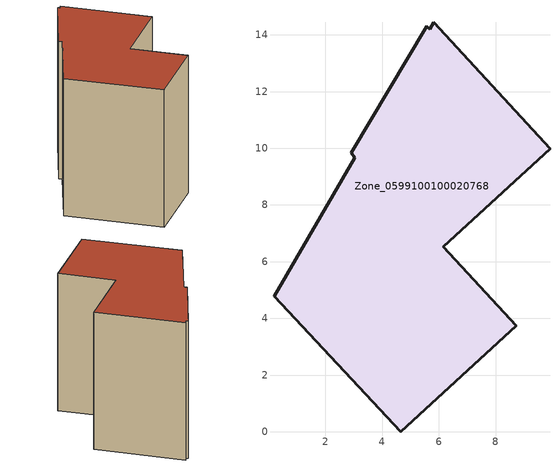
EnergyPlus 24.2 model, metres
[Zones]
Zone_0599100100020768
 floor ground (C_G): 2.9,9.83 5.58,14.3 5.68,14.19 5.83,14.44 9.92,9.98 6.16,6.53 8.73,3.73 4.66,0 0.19,4.78 3.04,9.67 z3.56
 wall outside (C_F): 0.19,4.78 4.66,0 8.73,3.73 6.16,6.53 9.92,9.98 5.83,14.44 5.68,14.19 5.58,14.3 2.9,9.83 3.04,9.67 0.19,4.78 z3.56:13.04
 roof outside (C_R): 3.04,9.67 0.19,4.78 4.66,0 8.73,3.73 6.16,6.53 9.92,9.98 5.83,14.44 5.68,14.19 5.58,14.3 2.9,9.83 z13.04
[BUILDING]
Pand.0599100100020768: North Axis=0; Terrain=City; Loads Convergence Tolerance Value=0.04; Temperature Convergence Tolerance Value=0.4; Solar Distribution=FullExterior; Maximum Number of Warmup Days=25; Minimum Number of Warmup Days=1
[Site:Location]
Rotterdam.The.Hague.AP_ZH_NLD Design_Conditions: Latitude=51.96; Longitude=4.45; Time Zone=1; Elevation=-4.5
[SITE:GROUNDTEMPERATURE:BUILDINGSURFACE]
18, 18, 18, 18, 18, 18, 18, 18, 18, 18, 18, 18
[MATERIAL] Thermal Absorptance=0.9; Solar Absorptance=0.7; Visible Absorptance=0.7
Name | Roughness | Thickness | Conductivity | Density | Specific Heat
G.TI.2015-2018 | MediumSmooth | 0.15 | 0.0428571 | 540 | 1210
F.TI.2015-2018 | Rough | 0.3 | 0.0666667 | 1920 | 840
R.TI.2015-2018 | MediumRough | 0.2 | 0.0333333 | 1500 | 1000
[CONSTRUCTION]
C_G: G.TI.2015-2018
C_F: F.TI.2015-2018
C_R: R.TI.2015-2018
[ZONE]
Zone_0599100100020768: Type=1; Multiplier=1; Ceiling Height=Autocalculate; Volume=Autocalculate; Floor Area=autocalculate; Part of Total Floor Area=Yes
[ZONEINFILTRATION:DESIGNFLOWRATE]
Infil_Zone_0599100100020768: Zone or ZoneList or Space or SpaceList=Zone_0599100100020768; Schedule=AlwaysOn; Design Flow Rate Calculation Method=Flow/Area; Flow Rate per Floor Area=0.0015; Constant Term Coefficient=1; Temperature Term Coefficient=0; Velocity Term Coefficient=0; Velocity Squared Term Coefficient=0
[HVACTEMPLATE:ZONE:IDEALLOADSAIRSYSTEM]
Zone_0599100100020768: Maximum Heating Supply Air Temperature=50; Minimum Cooling Supply Air Temperature=13; Maximum Heating Supply Air Humidity Ratio=0.0156; Minimum Cooling Supply Air Humidity Ratio=0.0077; Heating Limit=NoLimit; Cooling Limit=NoLimit; Dehumidification Control Type=ConstantSensibleHeatRatio; Cooling Sensible Heat Ratio=0.7; Dehumidification Setpoint=60; Humidification Control Type=None; Humidification Setpoint=30; Outdoor Air Method=None; Outdoor Air Flow Rate per Person=0.00944; Outdoor Air Flow Rate per Zone Floor Area=0; Outdoor Air Flow Rate per Zone=0; Demand Controlled Ventilation Type=None; Outdoor Air Economizer Type=NoEconomizer; Heat Recovery Type=None; Sensible Heat Recovery Effectiveness=0.7; Latent Heat Recovery Effectiveness=0.65
[ZONECONTROL:THERMOSTAT]
ThermostatControl_Zone_0599100100020768: Zone or ZoneList=Zone_0599100100020768; Control Type Schedule=DualSetpointControlType; Control 1=Thermostat_Zone_0599100100020768; Temperature Difference Between Cutout And Setpoint=0
[THERMOSTATSETPOINT:DUALSETPOINT]
Thermostat_Zone_0599100100020768: Heating Setpoint Temperature Schedule=HeatingSetpoint_Zone_0599100100020768; Cooling Setpoint Temperature Schedule=CoolingSetpoint_Zone_0599100100020768
[SCHEDULE:COMPACT]
HeatingSetpoint_Zone_0599100100020768: Through: 12/31, For: AllDays, Until: 24:00, 21
CoolingSetpoint_Zone_0599100100020768: Through: 12/31, For: AllDays, Until: 24:00, 24
DualSetpointControlType: Through: 12/31, For: AllDays, Until: 24:00, 4
AlwaysOn: Through: 12/31, For: AllDays, Until: 24:00, 1
